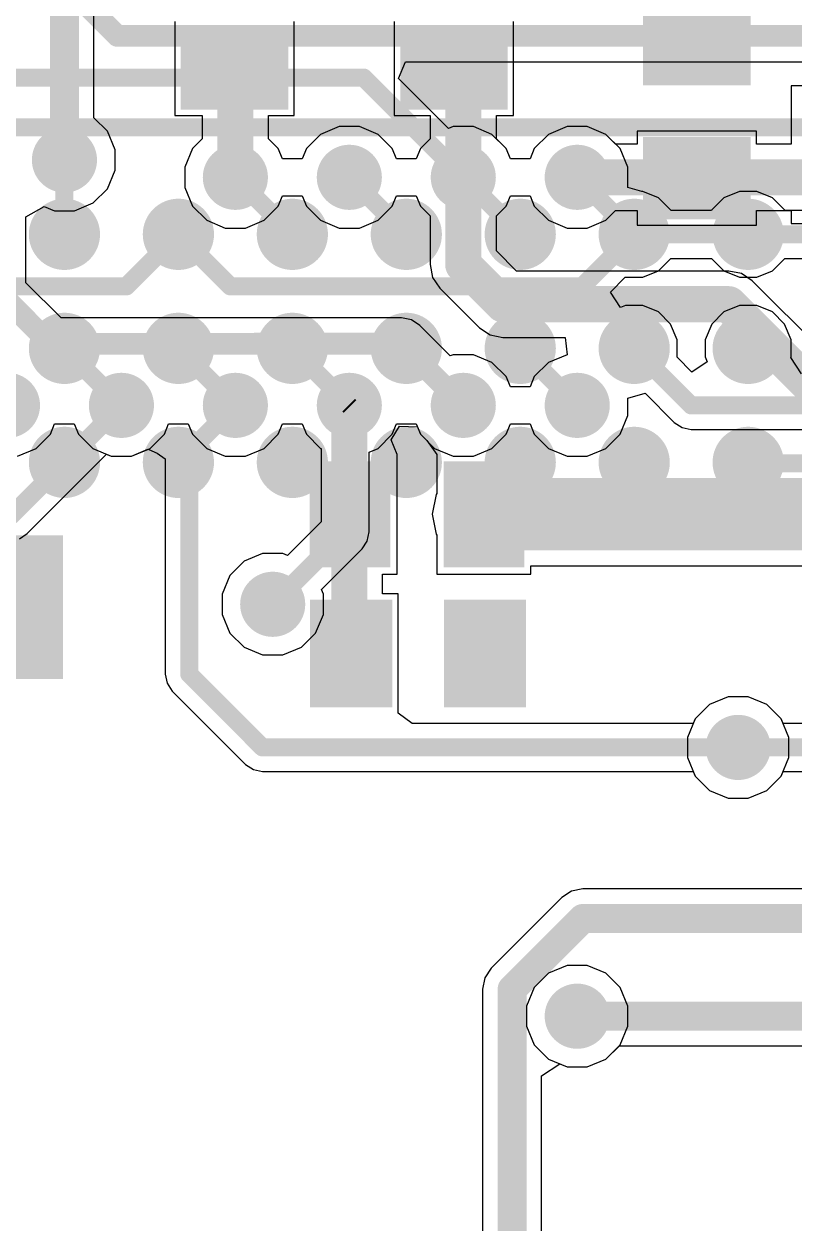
# Model space of a CAD drawing. Header units: millimetres. Extents: x -12 to 5428, y 0 to 5422.
# Drawn here: x 23.62 to 29.03, y 11.38 to 19.79 of the extents above; entities that cross this region are included whole.
import ezdxf

# ---------------------------------------------------------------- set-up
doc = ezdxf.new("R2010")
doc.units = ezdxf.units.MM
for name, color, linetype in [('BottomLayer', 5, 'Continuous'), ('BottomPaste', 16, 'Continuous'), ('BottomSolder', 6, 'Continuous'), ('TopLayer', 1, 'Continuous'), ('TopOverlay', 2, 'Continuous'), ('TopPaste', 8, 'Continuous'), ('TopSolder', 216, 'Continuous'), ('ViaHoleLayer', 16, 'Continuous')]:
    doc.layers.add(name, color=color, linetype=linetype)

# ---------------------------------------------------------------- blocks, each defined once
blk = doc.blocks.new('180_FCBGA__15X15__2')
at = {"layer": 'TopLayer'}
h = blk.add_hatch(color=1, dxfattribs=at)
edge = h.paths.add_edge_path()
edge.add_arc((-2, -5.2), 0.2, 0, 360)
h = blk.add_hatch(color=1, dxfattribs=at)
edge = h.paths.add_edge_path()
edge.add_arc((-1.2, -5.2), 0.2, 0, 360)
h = blk.add_hatch(color=1, dxfattribs=at)
edge = h.paths.add_edge_path()
edge.add_arc((-0.4, -5.2), 0.2, 0, 360)
h = blk.add_hatch(color=1, dxfattribs=at)
edge = h.paths.add_edge_path()
edge.add_arc((0.4, -5.2), 0.2, 0, 360)
h = blk.add_hatch(color=1, dxfattribs=at)
edge = h.paths.add_edge_path()
edge.add_arc((1.2, -5.2), 0.2, 0, 360)
h = blk.add_hatch(color=1, dxfattribs=at)
edge = h.paths.add_edge_path()
edge.add_arc((2, -5.2), 0.2, 0, 360)
h = blk.add_hatch(color=1, dxfattribs=at)
edge = h.paths.add_edge_path()
edge.add_arc((2.8, -5.2), 0.2, 0, 360)
h = blk.add_hatch(color=1, dxfattribs=at)
edge = h.paths.add_edge_path()
edge.add_arc((-2, -6), 0.2, 0, 360)
h = blk.add_hatch(color=1, dxfattribs=at)
edge = h.paths.add_edge_path()
edge.add_arc((-1.2, -6), 0.2, 0, 360)
h = blk.add_hatch(color=1, dxfattribs=at)
edge = h.paths.add_edge_path()
edge.add_arc((-0.4, -6), 0.2, 0, 360)
h = blk.add_hatch(color=1, dxfattribs=at)
edge = h.paths.add_edge_path()
edge.add_arc((0.4, -6), 0.2, 0, 360)
h = blk.add_hatch(color=1, dxfattribs=at)
edge = h.paths.add_edge_path()
edge.add_arc((1.2, -6), 0.2, 0, 360)
h = blk.add_hatch(color=1, dxfattribs=at)
edge = h.paths.add_edge_path()
edge.add_arc((2, -6), 0.2, 0, 360)
h = blk.add_hatch(color=1, dxfattribs=at)
edge = h.paths.add_edge_path()
edge.add_arc((2.8, -6), 0.2, 0, 360)
h = blk.add_hatch(color=1, dxfattribs=at)
edge = h.paths.add_edge_path()
edge.add_arc((-2, -6.8), 0.2, 0, 360)
h = blk.add_hatch(color=1, dxfattribs=at)
edge = h.paths.add_edge_path()
edge.add_arc((-1.2, -6.8), 0.2, 0, 360)
h = blk.add_hatch(color=1, dxfattribs=at)
edge = h.paths.add_edge_path()
edge.add_arc((-0.4, -6.8), 0.2, 0, 360)
h = blk.add_hatch(color=1, dxfattribs=at)
edge = h.paths.add_edge_path()
edge.add_arc((0.4, -6.8), 0.2, 0, 360)
h = blk.add_hatch(color=1, dxfattribs=at)
edge = h.paths.add_edge_path()
edge.add_arc((1.2, -6.8), 0.2, 0, 360)
h = blk.add_hatch(color=1, dxfattribs=at)
edge = h.paths.add_edge_path()
edge.add_arc((2, -6.8), 0.2, 0, 360)
h = blk.add_hatch(color=1, dxfattribs=at)
edge = h.paths.add_edge_path()
edge.add_arc((2.8, -6.8), 0.2, 0, 360)
at = {"layer": 'TopPaste'}
h = blk.add_hatch(color=8, dxfattribs=at)
edge = h.paths.add_edge_path()
edge.add_arc((-2, -5.2), 0.2, 0, 360)
h = blk.add_hatch(color=8, dxfattribs=at)
edge = h.paths.add_edge_path()
edge.add_arc((-1.2, -5.2), 0.2, 0, 360)
h = blk.add_hatch(color=8, dxfattribs=at)
edge = h.paths.add_edge_path()
edge.add_arc((-0.4, -5.2), 0.2, 0, 360)
h = blk.add_hatch(color=8, dxfattribs=at)
edge = h.paths.add_edge_path()
edge.add_arc((0.4, -5.2), 0.2, 0, 360)
h = blk.add_hatch(color=8, dxfattribs=at)
edge = h.paths.add_edge_path()
edge.add_arc((1.2, -5.2), 0.2, 0, 360)
h = blk.add_hatch(color=8, dxfattribs=at)
edge = h.paths.add_edge_path()
edge.add_arc((2, -5.2), 0.2, 0, 360)
h = blk.add_hatch(color=8, dxfattribs=at)
edge = h.paths.add_edge_path()
edge.add_arc((2.8, -5.2), 0.2, 0, 360)
h = blk.add_hatch(color=8, dxfattribs=at)
edge = h.paths.add_edge_path()
edge.add_arc((-2, -6), 0.2, 0, 360)
h = blk.add_hatch(color=8, dxfattribs=at)
edge = h.paths.add_edge_path()
edge.add_arc((-1.2, -6), 0.2, 0, 360)
h = blk.add_hatch(color=8, dxfattribs=at)
edge = h.paths.add_edge_path()
edge.add_arc((-0.4, -6), 0.2, 0, 360)
h = blk.add_hatch(color=8, dxfattribs=at)
edge = h.paths.add_edge_path()
edge.add_arc((0.4, -6), 0.2, 0, 360)
h = blk.add_hatch(color=8, dxfattribs=at)
edge = h.paths.add_edge_path()
edge.add_arc((1.2, -6), 0.2, 0, 360)
h = blk.add_hatch(color=8, dxfattribs=at)
edge = h.paths.add_edge_path()
edge.add_arc((2, -6), 0.2, 0, 360)
h = blk.add_hatch(color=8, dxfattribs=at)
edge = h.paths.add_edge_path()
edge.add_arc((2.8, -6), 0.2, 0, 360)
h = blk.add_hatch(color=8, dxfattribs=at)
edge = h.paths.add_edge_path()
edge.add_arc((-2, -6.8), 0.2, 0, 360)
h = blk.add_hatch(color=8, dxfattribs=at)
edge = h.paths.add_edge_path()
edge.add_arc((-1.2, -6.8), 0.2, 0, 360)
h = blk.add_hatch(color=8, dxfattribs=at)
edge = h.paths.add_edge_path()
edge.add_arc((-0.4, -6.8), 0.2, 0, 360)
h = blk.add_hatch(color=8, dxfattribs=at)
edge = h.paths.add_edge_path()
edge.add_arc((0.4, -6.8), 0.2, 0, 360)
h = blk.add_hatch(color=8, dxfattribs=at)
edge = h.paths.add_edge_path()
edge.add_arc((1.2, -6.8), 0.2, 0, 360)
h = blk.add_hatch(color=8, dxfattribs=at)
edge = h.paths.add_edge_path()
edge.add_arc((2, -6.8), 0.2, 0, 360)
h = blk.add_hatch(color=8, dxfattribs=at)
edge = h.paths.add_edge_path()
edge.add_arc((2.8, -6.8), 0.2, 0, 360)
at = {"layer": 'TopOverlay', "const_width": 0.127}
blk.add_lwpolyline([(7.55, -7.55), (-7.55, -7.55)], dxfattribs=at)
at = {"layer": 'TopSolder'}
for points, const_width in [([(-1.875, -5.2, 1), (-2.125, -5.2, 1)], 0.25), ([(-1.075, -5.2, 1), (-1.325, -5.2, 1)], 0.25), ([(-0.275, -5.2, 1), (-0.525, -5.2, 1)], 0.25), ([(0.525, -5.2, 1), (0.275, -5.2, 1)], 0.25), ([(1.325, -5.2, 1), (1.075, -5.2, 1)], 0.25), ([(2.125, -5.2, 1), (1.875, -5.2, 1)], 0.25), ([(2.925, -5.2, 1), (2.675, -5.2, 1)], 0.25), ([(-2.1875, -5.2, 1), (-2.0625, -5.2, 1)], 0.125), ([(-1.9375, -5.2, 1), (-1.8125, -5.2, 1)], 0.125), ([(-1.3875, -5.2, 1), (-1.2625, -5.2, 1)], 0.125), ([(-1.1375, -5.2, 1), (-1.0125, -5.2, 1)], 0.125), ([(-0.5875, -5.2, 1), (-0.4625, -5.2, 1)], 0.125), ([(-0.3375, -5.2, 1), (-0.2125, -5.2, 1)], 0.125), ([(0.2125, -5.2, 1), (0.3375, -5.2, 1)], 0.125), ([(0.4625, -5.2, 1), (0.5875, -5.2, 1)], 0.125), ([(1.0125, -5.2, 1), (1.1375, -5.2, 1)], 0.125), ([(1.2625, -5.2, 1), (1.3875, -5.2, 1)], 0.125), ([(1.8125, -5.2, 1), (1.9375, -5.2, 1)], 0.125), ([(2.0625, -5.2, 1), (2.1875, -5.2, 1)], 0.125), ([(2.6125, -5.2, 1), (2.7375, -5.2, 1)], 0.125), ([(2.8625, -5.2, 1), (2.9875, -5.2, 1)], 0.125), ([(-1.875, -6, 1), (-2.125, -6, 1)], 0.25), ([(-1.075, -6, 1), (-1.325, -6, 1)], 0.25), ([(-0.275, -6, 1), (-0.525, -6, 1)], 0.25), ([(0.525, -6, 1), (0.275, -6, 1)], 0.25), ([(1.325, -6, 1), (1.075, -6, 1)], 0.25), ([(2.125, -6, 1), (1.875, -6, 1)], 0.25), ([(2.925, -6, 1), (2.675, -6, 1)], 0.25), ([(-2.1875, -6, 1), (-2.0625, -6, 1)], 0.125), ([(-1.9375, -6, 1), (-1.8125, -6, 1)], 0.125), ([(-1.3875, -6, 1), (-1.2625, -6, 1)], 0.125), ([(-1.1375, -6, 1), (-1.0125, -6, 1)], 0.125), ([(-0.5875, -6, 1), (-0.4625, -6, 1)], 0.125), ([(-0.3375, -6, 1), (-0.2125, -6, 1)], 0.125), ([(0.2125, -6, 1), (0.3375, -6, 1)], 0.125), ([(0.4625, -6, 1), (0.5875, -6, 1)], 0.125), ([(1.0125, -6, 1), (1.1375, -6, 1)], 0.125), ([(1.2625, -6, 1), (1.3875, -6, 1)], 0.125), ([(1.8125, -6, 1), (1.9375, -6, 1)], 0.125), ([(2.0625, -6, 1), (2.1875, -6, 1)], 0.125), ([(2.6125, -6, 1), (2.7375, -6, 1)], 0.125), ([(2.8625, -6, 1), (2.9875, -6, 1)], 0.125), ([(-1.875, -6.8, 1), (-2.125, -6.8, 1)], 0.25), ([(-1.075, -6.8, 1), (-1.325, -6.8, 1)], 0.25), ([(-0.275, -6.8, 1), (-0.525, -6.8, 1)], 0.25), ([(0.525, -6.8, 1), (0.275, -6.8, 1)], 0.25), ([(1.325, -6.8, 1), (1.075, -6.8, 1)], 0.25), ([(2.125, -6.8, 1), (1.875, -6.8, 1)], 0.25), ([(2.925, -6.8, 1), (2.675, -6.8, 1)], 0.25), ([(-2.1875, -6.8, 1), (-2.0625, -6.8, 1)], 0.125), ([(-1.9375, -6.8, 1), (-1.8125, -6.8, 1)], 0.125), ([(-1.3875, -6.8, 1), (-1.2625, -6.8, 1)], 0.125), ([(-1.1375, -6.8, 1), (-1.0125, -6.8, 1)], 0.125), ([(-0.5875, -6.8, 1), (-0.4625, -6.8, 1)], 0.125), ([(-0.3375, -6.8, 1), (-0.2125, -6.8, 1)], 0.125), ([(0.2125, -6.8, 1), (0.3375, -6.8, 1)], 0.125), ([(0.4625, -6.8, 1), (0.5875, -6.8, 1)], 0.125), ([(1.0125, -6.8, 1), (1.1375, -6.8, 1)], 0.125), ([(1.2625, -6.8, 1), (1.3875, -6.8, 1)], 0.125), ([(1.8125, -6.8, 1), (1.9375, -6.8, 1)], 0.125), ([(2.0625, -6.8, 1), (2.1875, -6.8, 1)], 0.125), ([(2.6125, -6.8, 1), (2.7375, -6.8, 1)], 0.125), ([(2.8625, -6.8, 1), (2.9875, -6.8, 1)], 0.125)]:
    blk.add_lwpolyline(points, format="xyb", close=True, dxfattribs=dict(at, const_width=const_width))
blk = doc.blocks.new('R___0402_B_11')
at = {"layer": 'BottomLayer'}
for points in [[(-0.2413, 0.3175), (-0.2413, -0.3175), (-0.6985, -0.3175), (-0.6985, 0.3175)], [(0.6985, 0.3175), (0.6985, -0.3175), (0.2413, -0.3175), (0.2413, 0.3175)]]:
    blk.add_hatch(color=5, dxfattribs=at).paths.add_polyline_path(points)
at = {"layer": 'BottomPaste'}
for points in [[(-0.2413, 0.3175), (-0.2413, -0.3175), (-0.6985, -0.3175), (-0.6985, 0.3175)], [(0.6985, 0.3175), (0.6985, -0.3175), (0.2413, -0.3175), (0.2413, 0.3175)]]:
    blk.add_hatch(color=16, dxfattribs=at).paths.add_polyline_path(points)
at = {"layer": 'BottomSolder'}
for points in [[(-0.1863, 0.3725), (-0.1863, -0.3725), (-0.7535, -0.3725), (-0.7535, 0.3725)], [(0.7535, 0.3725), (0.7535, -0.3725), (0.1863, -0.3725), (0.1863, 0.3725)]]:
    blk.add_hatch(color=6, dxfattribs=at).paths.add_polyline_path(points)
blk = doc.blocks.new('C___0402_B_139')
at = {"layer": 'BottomLayer'}
for points in [[(-0.2413, 0.3175), (-0.2413, -0.3175), (-0.6985, -0.3175), (-0.6985, 0.3175)], [(0.6985, 0.3175), (0.6985, -0.3175), (0.2413, -0.3175), (0.2413, 0.3175)]]:
    blk.add_hatch(color=5, dxfattribs=at).paths.add_polyline_path(points)
at = {"layer": 'BottomPaste'}
for points in [[(-0.2413, 0.3175), (-0.2413, -0.3175), (-0.6985, -0.3175), (-0.6985, 0.3175)], [(0.6985, 0.3175), (0.6985, -0.3175), (0.2413, -0.3175), (0.2413, 0.3175)]]:
    blk.add_hatch(color=16, dxfattribs=at).paths.add_polyline_path(points)
at = {"layer": 'BottomSolder'}
for points in [[(-0.1813, 0.3775), (-0.1813, -0.3775), (-0.7585, -0.3775), (-0.7585, 0.3775)], [(0.7585, 0.3775), (0.7585, -0.3775), (0.1813, -0.3775), (0.1813, 0.3775)]]:
    blk.add_hatch(color=6, dxfattribs=at).paths.add_polyline_path(points)
blk = doc.blocks.new('C___0402_B_141')
at = {"layer": 'BottomLayer'}
for points in [[(-0.2413, 0.3175), (-0.2413, -0.3175), (-0.6985, -0.3175), (-0.6985, 0.3175)], [(0.6985, 0.3175), (0.6985, -0.3175), (0.2413, -0.3175), (0.2413, 0.3175)]]:
    blk.add_hatch(color=5, dxfattribs=at).paths.add_polyline_path(points)
at = {"layer": 'BottomPaste'}
for points in [[(-0.2413, 0.3175), (-0.2413, -0.3175), (-0.6985, -0.3175), (-0.6985, 0.3175)], [(0.6985, 0.3175), (0.6985, -0.3175), (0.2413, -0.3175), (0.2413, 0.3175)]]:
    blk.add_hatch(color=16, dxfattribs=at).paths.add_polyline_path(points)
at = {"layer": 'BottomSolder'}
for points in [[(-0.1813, 0.3775), (-0.1813, -0.3775), (-0.7585, -0.3775), (-0.7585, 0.3775)], [(0.7585, 0.3775), (0.7585, -0.3775), (0.1813, -0.3775), (0.1813, 0.3775)]]:
    blk.add_hatch(color=6, dxfattribs=at).paths.add_polyline_path(points)
blk = doc.blocks.new('C___0402_B_148')
at = {"layer": 'BottomLayer'}
for points in [[(-0.2413, 0.3175), (-0.2413, -0.3175), (-0.6985, -0.3175), (-0.6985, 0.3175)], [(0.6985, 0.3175), (0.6985, -0.3175), (0.2413, -0.3175), (0.2413, 0.3175)]]:
    blk.add_hatch(color=5, dxfattribs=at).paths.add_polyline_path(points)
at = {"layer": 'BottomPaste'}
for points in [[(-0.2413, 0.3175), (-0.2413, -0.3175), (-0.6985, -0.3175), (-0.6985, 0.3175)], [(0.6985, 0.3175), (0.6985, -0.3175), (0.2413, -0.3175), (0.2413, 0.3175)]]:
    blk.add_hatch(color=16, dxfattribs=at).paths.add_polyline_path(points)
at = {"layer": 'BottomSolder'}
for points in [[(-0.1813, 0.3775), (-0.1813, -0.3775), (-0.7585, -0.3775), (-0.7585, 0.3775)], [(0.7585, 0.3775), (0.7585, -0.3775), (0.1813, -0.3775), (0.1813, 0.3775)]]:
    blk.add_hatch(color=6, dxfattribs=at).paths.add_polyline_path(points)
blk = doc.blocks.new('C___0603_B_161')
at = {"layer": 'BottomLayer'}
for points in [[(-1.143, -0.4445), (-1.143, 0.4445), (-0.381, 0.4445), (-0.381, -0.4445)], [(0.381, -0.4445), (0.381, 0.4445), (1.143, 0.4445), (1.143, -0.4445)]]:
    blk.add_hatch(color=5, dxfattribs=at).paths.add_polyline_path(points)
at = {"layer": 'BottomPaste'}
for points in [[(-1.143, -0.4445), (-1.143, 0.4445), (-0.381, 0.4445), (-0.381, -0.4445)], [(0.381, -0.4445), (0.381, 0.4445), (1.143, 0.4445), (1.143, -0.4445)]]:
    blk.add_hatch(color=16, dxfattribs=at).paths.add_polyline_path(points)
at = {"layer": 'BottomSolder'}
for points in [[(-1.203, -0.5045), (-1.203, 0.5045), (-0.321, 0.5045), (-0.321, -0.5045)], [(0.321, -0.5045), (0.321, 0.5045), (1.203, 0.5045), (1.203, -0.5045)]]:
    blk.add_hatch(color=6, dxfattribs=at).paths.add_polyline_path(points)
blk = doc.blocks.new('C___0402_B_181')
at = {"layer": 'BottomLayer'}
for points in [[(-0.2413, 0.3175), (-0.2413, -0.3175), (-0.6985, -0.3175), (-0.6985, 0.3175)], [(0.6985, 0.3175), (0.6985, -0.3175), (0.2413, -0.3175), (0.2413, 0.3175)]]:
    blk.add_hatch(color=5, dxfattribs=at).paths.add_polyline_path(points)
at = {"layer": 'BottomPaste'}
for points in [[(-0.2413, 0.3175), (-0.2413, -0.3175), (-0.6985, -0.3175), (-0.6985, 0.3175)], [(0.6985, 0.3175), (0.6985, -0.3175), (0.2413, -0.3175), (0.2413, 0.3175)]]:
    blk.add_hatch(color=16, dxfattribs=at).paths.add_polyline_path(points)
at = {"layer": 'BottomSolder'}
for points in [[(-0.1813, 0.3775), (-0.1813, -0.3775), (-0.7585, -0.3775), (-0.7585, 0.3775)], [(0.7585, 0.3775), (0.7585, -0.3775), (0.1813, -0.3775), (0.1813, 0.3775)]]:
    blk.add_hatch(color=6, dxfattribs=at).paths.add_polyline_path(points)

msp = doc.modelspace()

# ---------------------------------------------------------------- hatches: boundary and pattern name
at = {"layer": 'BottomLayer'}
h = msp.add_hatch(color=5, dxfattribs=at)
edge = h.paths.add_edge_path()
edge.add_arc((23.9072, 18.8342), 0.2286, 0, 360)
h = msp.add_hatch(color=5, dxfattribs=at)
edge = h.paths.add_edge_path()
edge.add_arc((25.1072, 18.7128), 0.2286, 0, 360)
h = msp.add_hatch(color=5, dxfattribs=at)
edge = h.paths.add_edge_path()
edge.add_arc((25.9072, 18.7128), 0.2286, 0, 360)
h = msp.add_hatch(color=5, dxfattribs=at)
edge = h.paths.add_edge_path()
edge.add_arc((26.7072, 18.7128), 0.2286, 0, 360)
h = msp.add_hatch(color=5, dxfattribs=at)
edge = h.paths.add_edge_path()
edge.add_arc((27.5072, 18.7128), 0.2286, 0, 360)
h = msp.add_hatch(color=5, dxfattribs=at)
edge = h.paths.add_edge_path()
edge.add_arc((23.5072, 17.1128), 0.2286, 0, 360)
h = msp.add_hatch(color=5, dxfattribs=at)
edge = h.paths.add_edge_path()
edge.add_arc((24.3072, 17.1128), 0.2286, 0, 360)
h = msp.add_hatch(color=5, dxfattribs=at)
edge = h.paths.add_edge_path()
edge.add_arc((25.1072, 17.1128), 0.2286, 0, 360)
h = msp.add_hatch(color=5, dxfattribs=at)
edge = h.paths.add_edge_path()
edge.add_arc((25.9072, 17.1128), 0.2286, 0, 360)
h = msp.add_hatch(color=5, dxfattribs=at)
edge = h.paths.add_edge_path()
edge.add_arc((26.7072, 17.1128), 0.2286, 0, 360)
h = msp.add_hatch(color=5, dxfattribs=at)
edge = h.paths.add_edge_path()
edge.add_arc((27.5072, 17.1128), 0.2286, 0, 360)
h = msp.add_hatch(color=5, dxfattribs=at)
edge = h.paths.add_edge_path()
edge.add_arc((25.3692, 15.717), 0.2286, 0, 360)
h = msp.add_hatch(color=5, dxfattribs=at)
edge = h.paths.add_edge_path()
edge.add_arc((28.6367, 14.7128), 0.2286, 0, 360)
h = msp.add_hatch(color=5, dxfattribs=at)
edge = h.paths.add_edge_path()
edge.add_arc((27.5072, 12.827), 0.2286, 0, 360)
at = {"layer": 'TopLayer'}
h = msp.add_hatch(color=1, dxfattribs=at)
edge = h.paths.add_edge_path()
edge.add_arc((23.9072, 18.8342), 0.2286, 0, 360)
h = msp.add_hatch(color=1, dxfattribs=at)
edge = h.paths.add_edge_path()
edge.add_arc((25.1072, 18.7128), 0.2286, 0, 360)
h = msp.add_hatch(color=1, dxfattribs=at)
edge = h.paths.add_edge_path()
edge.add_arc((25.9072, 18.7128), 0.2286, 0, 360)
h = msp.add_hatch(color=1, dxfattribs=at)
edge = h.paths.add_edge_path()
edge.add_arc((26.7072, 18.7128), 0.2286, 0, 360)
h = msp.add_hatch(color=1, dxfattribs=at)
edge = h.paths.add_edge_path()
edge.add_arc((27.5072, 18.7128), 0.2286, 0, 360)
h = msp.add_hatch(color=1, dxfattribs=at)
edge = h.paths.add_edge_path()
edge.add_arc((23.5072, 17.1128), 0.2286, 0, 360)
h = msp.add_hatch(color=1, dxfattribs=at)
edge = h.paths.add_edge_path()
edge.add_arc((24.3072, 17.1128), 0.2286, 0, 360)
h = msp.add_hatch(color=1, dxfattribs=at)
edge = h.paths.add_edge_path()
edge.add_arc((25.1072, 17.1128), 0.2286, 0, 360)
h = msp.add_hatch(color=1, dxfattribs=at)
edge = h.paths.add_edge_path()
edge.add_arc((25.9072, 17.1128), 0.2286, 0, 360)
h = msp.add_hatch(color=1, dxfattribs=at)
edge = h.paths.add_edge_path()
edge.add_arc((26.7072, 17.1128), 0.2286, 0, 360)
h = msp.add_hatch(color=1, dxfattribs=at)
edge = h.paths.add_edge_path()
edge.add_arc((27.5072, 17.1128), 0.2286, 0, 360)
h = msp.add_hatch(color=1, dxfattribs=at)
edge = h.paths.add_edge_path()
edge.add_arc((25.3692, 15.717), 0.2286, 0, 360)
h = msp.add_hatch(color=1, dxfattribs=at)
edge = h.paths.add_edge_path()
edge.add_arc((28.6367, 14.7128), 0.2286, 0, 360)
h = msp.add_hatch(color=1, dxfattribs=at)
edge = h.paths.add_edge_path()
edge.add_arc((27.5072, 12.827), 0.2286, 0, 360)
at = {"layer": 'ViaHoleLayer'}
h = msp.add_hatch(color=16, dxfattribs=at)
edge = h.paths.add_edge_path()
edge.add_arc((23.9072, 18.8342), 0.1016, 0, 360)
h = msp.add_hatch(color=16, dxfattribs=at)
edge = h.paths.add_edge_path()
edge.add_arc((25.1072, 18.7128), 0.1016, 0, 360)
h = msp.add_hatch(color=16, dxfattribs=at)
edge = h.paths.add_edge_path()
edge.add_arc((25.9072, 18.7128), 0.1016, 0, 360)
h = msp.add_hatch(color=16, dxfattribs=at)
edge = h.paths.add_edge_path()
edge.add_arc((26.7072, 18.7128), 0.1016, 0, 360)
h = msp.add_hatch(color=16, dxfattribs=at)
edge = h.paths.add_edge_path()
edge.add_arc((27.5072, 18.7128), 0.1016, 0, 360)
h = msp.add_hatch(color=16, dxfattribs=at)
edge = h.paths.add_edge_path()
edge.add_arc((24.3072, 17.1128), 0.1016, 0, 360)
h = msp.add_hatch(color=16, dxfattribs=at)
edge = h.paths.add_edge_path()
edge.add_arc((25.1072, 17.1128), 0.1016, 0, 360)
h = msp.add_hatch(color=16, dxfattribs=at)
edge = h.paths.add_edge_path()
edge.add_arc((25.9072, 17.1128), 0.1016, 0, 360)
h = msp.add_hatch(color=16, dxfattribs=at)
edge = h.paths.add_edge_path()
edge.add_arc((26.7072, 17.1128), 0.1016, 0, 360)
h = msp.add_hatch(color=16, dxfattribs=at)
edge = h.paths.add_edge_path()
edge.add_arc((27.5072, 17.1128), 0.1016, 0, 360)
h = msp.add_hatch(color=16, dxfattribs=at)
edge = h.paths.add_edge_path()
edge.add_arc((25.3692, 15.717), 0.1016, 0, 360)
h = msp.add_hatch(color=16, dxfattribs=at)
edge = h.paths.add_edge_path()
edge.add_arc((28.6367, 14.7128), 0.1016, 0, 360)
h = msp.add_hatch(color=16, dxfattribs=at)
edge = h.paths.add_edge_path()
edge.add_arc((27.5072, 12.827), 0.1016, 0, 360)

# ---------------------------------------------------------------- linework, layer by layer
at = {"layer": 'BottomLayer'}
for p, q in [((24.1144, 19.1299), (24.1144, 21.9653)), ((24.6817, 19.8064), (24.6817, 19.146)), ((25.5199, 19.146), (25.5199, 19.8064)), ((26.2227, 19.8064), (26.2227, 19.146)), ((27.0609, 19.146), (27.0609, 19.8064)), ((30.1002, 19.3549), (29.008, 19.3549)), ((29.008, 19.3549), (29.008, 18.9459)), ((24.2086, 19.0356), (24.1144, 19.1299)), ((24.6817, 19.146), (24.8741, 19.146)), ((24.8741, 19.146), (24.8741, 18.9826)), ((25.3403, 18.9826), (25.3403, 19.146)), ((25.3403, 19.146), (25.5199, 19.146)), ((26.2227, 19.146), (26.4741, 19.146)), ((26.4741, 19.146), (26.4741, 18.9826)), ((26.9403, 18.9826), (26.9403, 19.146)), ((26.9403, 19.146), (27.0609, 19.146)), ((24.2628, 18.9049), (24.2086, 19.0356)), ((25.7058, 19.0142), (25.6058, 18.9142)), ((25.8365, 19.0684), (25.7058, 19.0142)), ((25.978, 19.0684), (25.8365, 19.0684)), ((26.1087, 19.0142), (25.978, 19.0684)), ((26.2087, 18.9142), (26.1087, 19.0142)), ((27.3058, 19.0142), (27.2058, 18.9142)), ((27.4365, 19.0684), (27.3058, 19.0142)), ((27.578, 19.0684), (27.4365, 19.0684)), ((27.7087, 19.0142), (27.578, 19.0684)), ((27.777, 18.9459), (27.7087, 19.0142)), ((28.7655, 19.0374), (27.9273, 19.0374)), ((27.9273, 19.0374), (27.9273, 18.9459)), ((28.7655, 18.9459), (28.7655, 19.0374)), ((24.8741, 18.9826), (24.8058, 18.9142)), ((25.4087, 18.9142), (25.3403, 18.9826)), ((26.4741, 18.9826), (26.4058, 18.9142)), ((27.0087, 18.9142), (26.9403, 18.9826)), ((27.9273, 18.9459), (27.777, 18.9459)), ((29.008, 18.9459), (28.7655, 18.9459)), ((24.2628, 18.7635), (24.2628, 18.9049)), ((24.8058, 18.9142), (24.7516, 18.7835)), ((25.4385, 18.8423), (25.4087, 18.9142)), ((25.6058, 18.9142), (25.576, 18.8423)), ((26.2385, 18.8423), (26.2087, 18.9142)), ((26.4058, 18.9142), (26.376, 18.8423)), ((27.0385, 18.8423), (27.0087, 18.9142)), ((27.2058, 18.9142), (27.176, 18.8423)), ((24.2086, 18.6328), (24.2628, 18.7635)), ((24.7516, 18.7835), (24.7516, 18.642)), ((25.576, 18.8423), (25.4385, 18.8423)), ((26.376, 18.8423), (26.2385, 18.8423)), ((27.176, 18.8423), (27.0385, 18.8423)), ((24.1086, 18.5327), (24.2086, 18.6328)), ((24.7516, 18.642), (24.8058, 18.5113)), ((23.6373, 18.4352), (23.7643, 18.5085)), ((23.7643, 18.5085), (23.8364, 18.4786)), ((23.9779, 18.4786), (24.1086, 18.5327)), ((24.8058, 18.5113), (24.9058, 18.4113)), ((25.3087, 18.4113), (25.4087, 18.5113)), ((25.4087, 18.5113), (25.4385, 18.5833)), ((25.4385, 18.5833), (25.576, 18.5833)), ((25.576, 18.5833), (25.6058, 18.5113)), ((25.6058, 18.5113), (25.7058, 18.4113)), ((26.1087, 18.4113), (26.2087, 18.5113)), ((26.2087, 18.5113), (26.2385, 18.5833)), ((26.2385, 18.5833), (26.376, 18.5833)), ((26.376, 18.5833), (26.4058, 18.5113)), ((26.4058, 18.5113), (26.4741, 18.443)), ((26.9403, 18.443), (27.0087, 18.5113)), ((27.0087, 18.5113), (27.0385, 18.5833)), ((27.0385, 18.5833), (27.176, 18.5833)), ((27.176, 18.5833), (27.2058, 18.5113)), ((27.2058, 18.5113), (27.3058, 18.4113)), ((23.6373, 17.9727), (23.6373, 18.4352)), ((23.8364, 18.4786), (23.9779, 18.4786)), ((26.4741, 18.443), (26.4741, 18.1)), ((26.9403, 18.1966), (26.9403, 18.443)), ((27.7087, 18.4113), (27.777, 18.4797)), ((27.777, 18.4797), (27.9273, 18.4797)), ((27.9273, 18.4797), (27.9273, 18.377)), ((28.7655, 18.377), (28.7655, 18.4797)), ((28.7655, 18.4797), (29.008, 18.4797)), ((29.008, 18.4797), (29.008, 18.3897)), ((24.9058, 18.4113), (25.0365, 18.3572)), ((25.0365, 18.3572), (25.178, 18.3572)), ((25.178, 18.3572), (25.3087, 18.4113)), ((25.7058, 18.4113), (25.8365, 18.3572)), ((25.8365, 18.3572), (25.978, 18.3572)), ((25.978, 18.3572), (26.1087, 18.4113)), ((27.3058, 18.4113), (27.4365, 18.3572)), ((27.4365, 18.3572), (27.578, 18.3572)), ((27.578, 18.3572), (27.7087, 18.4113)), ((27.9273, 18.377), (28.7655, 18.377)), ((29.008, 18.3897), (30.1002, 18.3897)), ((27.0815, 18.0554), (26.9403, 18.1966)), ((26.4741, 18.1), (26.4919, 18.0108)), ((26.4919, 18.0108), (26.5424, 17.9352)), ((28.5712, 18.0554), (27.0815, 18.0554)), ((28.6604, 18.0376), (28.5712, 18.0554)), ((28.736, 17.9871), (28.6604, 18.0376)), ((23.8841, 17.7259), (23.6373, 17.9727)), ((26.5424, 17.9352), (26.8201, 17.6575)), ((30.0121, 16.7111), (28.736, 17.9871)), ((25.239, 17.7259), (23.8841, 17.7259)), ((25.2451, 17.7271), (25.239, 17.7259)), ((26.2742, 17.7271), (25.2451, 17.7271)), ((26.3436, 17.7133), (26.2742, 17.7271)), ((26.4024, 17.674), (26.3436, 17.7133)), ((26.6163, 17.46), (26.4024, 17.674)), ((26.8201, 17.6575), (26.8958, 17.607)), ((26.8958, 17.607), (26.9849, 17.5892)), ((26.9849, 17.5892), (27.4216, 17.5892)), ((27.4216, 17.5892), (27.4365, 17.4684)), ((26.6365, 17.4684), (26.6163, 17.46)), ((26.778, 17.4684), (26.6365, 17.4684)), ((26.9087, 17.4142), (26.778, 17.4684)), ((27.4365, 17.4684), (27.3058, 17.4142)), ((27.0087, 17.3142), (26.9087, 17.4142)), ((27.3058, 17.4142), (27.2058, 17.3142)), ((27.0385, 17.2423), (27.0087, 17.3142)), ((27.2058, 17.3142), (27.176, 17.2423)), ((27.176, 17.2423), (27.0385, 17.2423)), ((26.2011, 16.8718), (26.2586, 16.9657)), ((26.2586, 16.9657), (26.3848, 16.9619)), ((26.3848, 16.9619), (26.4058, 16.9113)), ((26.4058, 16.9113), (26.4516, 16.8655)), ((26.2425, 16.7676), (26.2011, 16.8718)), ((26.4516, 16.8655), (26.5219, 16.7676)), ((23.6452, 16.2127), (24.2033, 16.7709)), ((24.2033, 16.7709), (24.2364, 16.7572)), ((24.2364, 16.7572), (24.3779, 16.7572)), ((24.3779, 16.7572), (24.4923, 16.8045)), ((24.4923, 16.8045), (24.4994, 16.8036)), ((24.4994, 16.8036), (24.5579, 16.7774)), ((24.5579, 16.7774), (24.615, 16.7381)), ((26.2425, 15.9294), (26.2425, 16.7676)), ((26.2425, 16.7676), (26.2425, 16.7676)), ((26.5219, 16.7676), (26.5219, 16.4944)), ((24.615, 16.7381), (24.615, 15.2274)), ((26.5219, 16.4944), (26.5171, 16.4873)), ((26.5171, 16.4873), (26.4895, 16.3485)), ((26.4895, 16.3485), (26.5171, 16.2098)), ((23.5906, 16.1763), (23.6452, 16.2127)), ((26.5171, 16.2098), (26.5219, 16.2027)), ((26.5219, 16.2027), (26.5219, 15.9294)), ((27.1823, 15.9294), (27.1823, 15.986)), ((27.1823, 15.986), (29.8948, 15.986)), ((26.1403, 15.7911), (26.1403, 15.9294)), ((26.1403, 15.9294), (26.2425, 15.9294)), ((26.5219, 15.9294), (27.1823, 15.9294)), ((26.25, 15.7911), (26.1403, 15.7911)), ((26.25, 14.9529), (26.25, 15.7911)), ((24.615, 15.2274), (24.6278, 15.163)), ((24.6278, 15.163), (24.6643, 15.1084)), ((24.6643, 15.1084), (25.1789, 14.5938)), ((28.5659, 15.0684), (28.4352, 15.0142)), ((28.7074, 15.0684), (28.5659, 15.0684)), ((28.8381, 15.0142), (28.7074, 15.0684)), ((28.4352, 15.0142), (28.3352, 14.9142)), ((28.9381, 14.9142), (28.8381, 15.0142)), ((26.3472, 14.8811), (26.25, 14.9529)), ((28.3352, 14.9142), (28.3215, 14.8811)), ((28.9923, 14.7835), (28.9381, 14.9142)), ((28.3215, 14.8811), (26.3472, 14.8811)), ((28.9923, 14.642), (28.9923, 14.7835)), ((28.9381, 14.5114), (28.9923, 14.642)), ((25.1789, 14.5938), (25.2336, 14.5573)), ((25.2336, 14.5573), (25.298, 14.5444)), ((25.298, 14.5444), (28.3215, 14.5444)), ((28.3215, 14.5444), (28.3352, 14.5114)), ((28.3352, 14.5114), (28.4352, 14.4113)), ((28.8381, 14.4113), (28.9381, 14.5114)), ((28.4352, 14.4113), (28.5659, 14.3572)), ((28.7074, 14.3572), (28.8381, 14.4113)), ((28.5659, 14.3572), (28.7074, 14.3572)), ((27.5464, 13.72), (27.4672, 13.7042)), ((27.5465, 13.72), (27.5464, 13.72)), ((30.9529, 13.72), (27.5465, 13.72)), ((27.3999, 13.6593), (26.9035, 13.1629)), ((27.4672, 13.7042), (27.3999, 13.6593)), ((27.3999, 13.6593), (27.3999, 13.6593)), ((26.9035, 13.1629), (26.8586, 13.0956)), ((26.8586, 13.0956), (26.8428, 13.0164)), ((26.8428, 13.0164), (26.8428, 13.0163)), ((26.8428, 13.0163), (26.8428, 8.8099)), ((27.7087, 12.5255), (27.8029, 12.6198)), ((27.8029, 12.6198), (30.6669, 12.6198)), ((27.2572, 12.4082), (27.3842, 12.493)), ((27.3842, 12.493), (27.4365, 12.4714)), ((27.4365, 12.4714), (27.578, 12.4714)), ((27.578, 12.4714), (27.7087, 12.5255)), ((27.2572, 8.8957), (27.2572, 12.4082))]:
    msp.add_line(p, q, dxfattribs=at)
for points, const_width in [([(23.9072, 18.8342), (23.9072, 23.3208)], 0.2032), ([(25.1008, 19.4762), (25.1072, 19.4698)], 0.254), ([(26.6418, 19.4762), (26.7072, 19.4698)], 0.254), ([(25.1072, 18.7128), (25.1072, 19.4698)], 0.254), ([(26.7072, 18.7128), (26.7072, 19.4698)], 0.254), ([(26.7072, 18.1), (26.7072, 18.7128)], 0.254), ([(27.5072, 18.7128), (30.6792, 18.7128)], 0.254), ([(26.7072, 18.1), (26.9849, 17.8223)], 0.254), ([(23.456, 17.8976), (23.809, 17.5446)], 0.1524), ([(26.9849, 17.8223), (28.5712, 17.8223)], 0.254), ([(28.5712, 17.8223), (30.045, 16.3485)], 0.254), ([(23.809, 17.5446), (25.2439, 17.5446)], 0.1524), ([(25.2439, 17.5446), (25.2451, 17.5458)], 0.1524), ([(25.2451, 17.5458), (26.2742, 17.5458)], 0.1524), ([(26.2742, 17.5458), (26.7072, 17.1128)], 0.1524), ([(23.5262, 16.3318), (24.3072, 17.1128)], 0.127), ([(24.7833, 16.7889), (25.1072, 17.1128)], 0.127), ([(25.9072, 17.1094), (25.9072, 17.1128)], 0.254), ([(25.9072, 15.3846), (25.9072, 17.1094)], 0.254), ([(25.9026, 17.114), (25.9072, 17.1094)], 0.127), ([(25.9072, 17.1094), (25.9123, 17.1043)], 0.127), ([(25.9123, 16.3485), (25.9123, 17.1043)], 0.127), ([(24.7833, 15.2274), (24.7833, 16.7889)], 0.127), ([(26.8521, 16.3485), (30.045, 16.3485)], 0.508), ([(25.9072, 15.3846), (25.9198, 15.372)], 0.254), ([(24.7833, 15.2274), (25.298, 14.7128)], 0.127), ([(25.298, 14.7128), (28.6367, 14.7128)], 0.127), ([(27.05, 13.0164), (27.5464, 13.5128)], 0.2032), ([(27.5464, 13.5128), (31.2486, 13.5128)], 0.2032), ([(27.05, 8.8099), (27.05, 13.0164)], 0.2032), ([(27.5072, 12.827), (30.9626, 12.827)], 0.2032)]:
    msp.add_lwpolyline(points, dxfattribs=dict(at, const_width=const_width))
for points, const_width in [([(25.0373, 19.4762, 1), (25.1643, 19.4762, 1)], 0.127), ([(26.5783, 19.4762, 1), (26.7053, 19.4762, 1)], 0.127), ([(25.0437, 19.4698, 1), (25.1707, 19.4698, 1)], 0.127), ([(25.0437, 19.4698, 1), (25.1707, 19.4698, 1)], 0.127), ([(26.6437, 19.4698, 1), (26.7707, 19.4698, 1)], 0.127), ([(26.6437, 19.4698, 1), (26.7707, 19.4698, 1)], 0.127), ([(23.8564, 18.8342, 1), (23.958, 18.8342, 1)], 0.1016), ([(25.0437, 18.7128, 1), (25.1707, 18.7128, 1)], 0.127), ([(26.6437, 18.7128, 1), (26.7707, 18.7128, 1)], 0.127), ([(26.6437, 18.7128, 1), (26.7707, 18.7128, 1)], 0.127), ([(27.4437, 18.7128, 1), (27.5707, 18.7128, 1)], 0.127), ([(26.6437, 18.1, 1), (26.7707, 18.1, 1)], 0.127), ([(26.6437, 18.1, 1), (26.7707, 18.1, 1)], 0.127), ([(26.9214, 17.8223, 1), (27.0484, 17.8223, 1)], 0.127), ([(26.9214, 17.8223, 1), (27.0484, 17.8223, 1)], 0.127), ([(28.5077, 17.8223, 1), (28.6347, 17.8223, 1)], 0.127), ([(28.5077, 17.8223, 1), (28.6347, 17.8223, 1)], 0.127), ([(23.7709, 17.5446, 1), (23.8471, 17.5446, 1)], 0.0762), ([(23.7709, 17.5446, 1), (23.8471, 17.5446, 1)], 0.0762), ([(25.2058, 17.5446, 1), (25.282, 17.5446, 1)], 0.0762), ([(25.2058, 17.5446, 1), (25.282, 17.5446, 1)], 0.0762), ([(25.207, 17.5458, 1), (25.2832, 17.5458, 1)], 0.0762), ([(25.207, 17.5458, 1), (25.2832, 17.5458, 1)], 0.0762), ([(26.2361, 17.5458, 1), (26.3123, 17.5458, 1)], 0.0762), ([(26.2361, 17.5458, 1), (26.3123, 17.5458, 1)], 0.0762), ([(24.2754, 17.1128, 1), (24.3389, 17.1128, 1)], 0.0635), ([(25.0754, 17.1128, 1), (25.1389, 17.1128, 1)], 0.0635), ([(25.8437, 17.1128, 1), (25.9707, 17.1128, 1)], 0.127), ([(25.8437, 17.1094, 1), (25.9707, 17.1094, 1)], 0.127), ([(25.8437, 17.1094, 1), (25.9707, 17.1094, 1)], 0.127), ([(25.8708, 17.114, 1), (25.9343, 17.114, 1)], 0.0635), ([(25.8755, 17.1094, 1), (25.939, 17.1094, 1)], 0.0635), ([(25.8755, 17.1094, 1), (25.939, 17.1094, 1)], 0.0635), ([(25.8806, 17.1043, 1), (25.9441, 17.1043, 1)], 0.0635), ([(25.8806, 17.1043, 1), (25.9441, 17.1043, 1)], 0.0635), ([(26.6691, 17.1128, 1), (26.7453, 17.1128, 1)], 0.0762), ([(24.7516, 16.7889, 1), (24.8151, 16.7889, 1)], 0.0635), ([(24.7516, 16.7889, 1), (24.8151, 16.7889, 1)], 0.0635), ([(26.7251, 16.3485, 1), (26.9791, 16.3485, 1)], 0.254), ([(25.8806, 16.3485, 1), (25.9441, 16.3485, 1)], 0.0635), ([(25.8437, 15.3846, 1), (25.9707, 15.3846, 1)], 0.127), ([(25.8437, 15.3846, 1), (25.9707, 15.3846, 1)], 0.127), ([(25.8563, 15.372, 1), (25.9833, 15.372, 1)], 0.127), ([(24.7516, 15.2274, 1), (24.8151, 15.2274, 1)], 0.0635), ([(24.7516, 15.2274, 1), (24.8151, 15.2274, 1)], 0.0635), ([(25.2662, 14.7128, 1), (25.3297, 14.7128, 1)], 0.0635), ([(25.2662, 14.7128, 1), (25.3297, 14.7128, 1)], 0.0635), ([(28.6049, 14.7128, 1), (28.6684, 14.7128, 1)], 0.0635), ([(27.4956, 13.5128, 1), (27.5972, 13.5128, 1)], 0.1016), ([(27.4956, 13.5128, 1), (27.5972, 13.5128, 1)], 0.1016), ([(26.9992, 13.0164, 1), (27.1008, 13.0164, 1)], 0.1016), ([(26.9992, 13.0164, 1), (27.1008, 13.0164, 1)], 0.1016), ([(27.4564, 12.827, 1), (27.558, 12.827, 1)], 0.1016)]:
    msp.add_lwpolyline(points, format="xyb", close=True, dxfattribs=dict(at, const_width=const_width))
at = {"layer": 'TopLayer'}
for p, q in [((26.2519, 19.4062), (26.3005, 19.5235)), ((26.3005, 19.5235), (30.42, 19.5235)), ((26.6034, 19.0547), (26.2519, 19.4062)), ((26.6365, 19.0684), (26.6034, 19.0547)), ((26.778, 19.0684), (26.6365, 19.0684)), ((26.9087, 19.0142), (26.778, 19.0684)), ((27.0087, 18.9142), (26.9087, 19.0142)), ((27.3058, 19.0142), (27.2058, 18.9142)), ((27.4365, 19.0684), (27.3058, 19.0142)), ((27.578, 19.0684), (27.4365, 19.0684)), ((27.7087, 19.0142), (27.578, 19.0684)), ((27.8087, 18.9142), (27.7087, 19.0142)), ((27.0385, 18.8423), (27.0087, 18.9142)), ((27.2058, 18.9142), (27.176, 18.8423)), ((27.8628, 18.7835), (27.8087, 18.9142)), ((27.176, 18.8423), (27.0385, 18.8423)), ((27.8628, 18.642), (27.8628, 18.7835)), ((27.9611, 18.6144), (27.8628, 18.642)), ((27.9672, 18.6144), (27.9611, 18.6144)), ((28.078, 18.5685), (27.9672, 18.6144)), ((28.6472, 18.6144), (28.5364, 18.5685)), ((28.7672, 18.6144), (28.6472, 18.6144)), ((28.878, 18.5685), (28.7672, 18.6144)), ((28.1629, 18.4836), (28.078, 18.5685)), ((28.5364, 18.5685), (28.4515, 18.4836)), ((28.9629, 18.4836), (28.878, 18.5685)), ((28.1639, 18.4811), (28.1629, 18.4836)), ((28.4505, 18.4811), (28.1639, 18.4811)), ((28.4515, 18.4836), (28.4505, 18.4811)), ((28.9639, 18.4811), (28.9629, 18.4836)), ((29.2505, 18.4811), (28.9639, 18.4811)), ((28.078, 18.0571), (28.1629, 18.1419)), ((28.1629, 18.1419), (28.1639, 18.1444)), ((28.1639, 18.1444), (28.4505, 18.1444)), ((28.4505, 18.1444), (28.4515, 18.1419)), ((28.4515, 18.1419), (28.5364, 18.0571)), ((28.878, 18.0571), (28.9629, 18.1419)), ((28.9629, 18.1419), (28.9639, 18.1444)), ((28.9639, 18.1444), (29.2505, 18.1444)), ((27.7399, 17.9074), (27.8447, 18.0122)), ((27.8447, 18.0122), (27.8472, 18.0112)), ((27.8472, 18.0112), (27.9672, 18.0112)), ((27.9672, 18.0112), (28.078, 18.0571)), ((28.5364, 18.0571), (28.6472, 18.0112)), ((28.6472, 18.0112), (28.7672, 18.0112)), ((28.7672, 18.0112), (28.878, 18.0571)), ((27.8118, 17.7997), (27.7399, 17.9074)), ((27.8472, 17.8144), (27.8118, 17.7997)), ((27.9672, 17.8144), (27.8472, 17.8144)), ((28.078, 17.7685), (27.9672, 17.8144)), ((28.1629, 17.6836), (28.078, 17.7685)), ((28.5364, 17.7685), (28.4515, 17.6836)), ((28.6472, 17.8144), (28.5364, 17.7685)), ((28.7672, 17.8144), (28.6472, 17.8144)), ((28.878, 17.7685), (28.7672, 17.8144)), ((28.9629, 17.6836), (28.878, 17.7685)), ((28.2088, 17.5728), (28.1629, 17.6836)), ((28.4515, 17.6836), (28.4056, 17.5728)), ((29.0088, 17.5728), (28.9629, 17.6836)), ((28.2088, 17.4528), (28.2088, 17.5728)), ((28.4056, 17.5728), (28.4056, 17.4528)), ((29.0088, 17.4528), (29.0088, 17.5728)), ((28.2078, 17.4503), (28.2088, 17.4528)), ((28.3126, 17.3455), (28.2078, 17.4503)), ((28.4203, 17.4174), (28.3126, 17.3455)), ((28.4056, 17.4528), (28.4203, 17.4174)), ((29.0071, 17.4486), (29.0088, 17.4528)), ((29.0817, 17.3336), (29.0071, 17.4486)), ((27.8628, 17.1637), (27.9837, 17.1982)), ((27.8628, 17.042), (27.8628, 17.1637)), ((27.9837, 17.1982), (28.1882, 16.9937)), ((27.8087, 16.9113), (27.8628, 17.042)), ((23.7086, 16.8113), (23.8086, 16.9113)), ((23.8086, 16.9113), (23.8384, 16.9833)), ((23.8384, 16.9833), (23.9759, 16.9833)), ((23.9759, 16.9833), (24.0057, 16.9113)), ((24.0057, 16.9113), (24.1057, 16.8113)), ((24.5086, 16.8113), (24.6086, 16.9113)), ((24.6086, 16.9113), (24.6384, 16.9833)), ((24.6384, 16.9833), (24.7759, 16.9833)), ((24.7759, 16.9833), (24.8057, 16.9113)), ((24.8057, 16.9113), (24.9057, 16.8113)), ((25.3086, 16.8113), (25.4086, 16.9113)), ((25.4086, 16.9113), (25.4385, 16.9834)), ((25.4385, 16.9834), (25.5759, 16.9834)), ((25.5759, 16.9834), (25.6058, 16.9113)), ((25.6058, 16.9113), (25.7058, 16.8113)), ((26.1087, 16.8113), (26.2087, 16.9113)), ((26.2087, 16.9113), (26.2385, 16.9833)), ((26.2385, 16.9833), (26.376, 16.9833)), ((26.376, 16.9833), (26.4058, 16.9113)), ((26.4058, 16.9113), (26.5058, 16.8113)), ((26.9087, 16.8113), (27.0087, 16.9113)), ((27.0087, 16.9113), (27.0385, 16.9833)), ((27.0385, 16.9833), (27.176, 16.9833)), ((27.176, 16.9833), (27.2058, 16.9113)), ((27.2058, 16.9113), (27.3058, 16.8113)), ((27.7087, 16.8113), (27.8087, 16.9113)), ((28.1882, 16.9937), (28.2428, 16.9573)), ((28.2428, 16.9573), (28.3072, 16.9444)), ((28.3072, 16.9444), (30.4064, 16.9444)), ((23.5779, 16.7572), (23.7086, 16.8113)), ((24.1057, 16.8113), (24.2364, 16.7572)), ((24.2364, 16.7572), (24.3779, 16.7572)), ((24.3779, 16.7572), (24.5086, 16.8113)), ((24.9057, 16.8113), (25.0364, 16.7572)), ((25.0364, 16.7572), (25.1779, 16.7572)), ((25.1779, 16.7572), (25.3086, 16.8113)), ((25.7058, 16.8113), (25.7089, 16.81)), ((25.7089, 16.81), (25.7089, 16.2947)), ((26.0455, 16.7852), (26.1087, 16.8113)), ((26.0455, 16.225), (26.0455, 16.7852)), ((26.5058, 16.8113), (26.6365, 16.7572)), ((26.6365, 16.7572), (26.778, 16.7572)), ((26.778, 16.7572), (26.9087, 16.8113)), ((27.3058, 16.8113), (27.4365, 16.7572)), ((27.4365, 16.7572), (27.578, 16.7572)), ((27.578, 16.7572), (27.7087, 16.8113)), ((25.7089, 16.2947), (25.473, 16.0589)), ((25.9962, 16.106), (26.0327, 16.1606)), ((26.0327, 16.1606), (26.0455, 16.225)), ((25.2985, 16.0726), (25.1678, 16.0185)), ((25.4399, 16.0726), (25.2985, 16.0726)), ((25.473, 16.0589), (25.4399, 16.0726)), ((25.7111, 15.8208), (25.9962, 16.106)), ((25.1678, 16.0185), (25.0677, 15.9184)), ((25.0677, 15.9184), (25.0136, 15.7877)), ((25.7248, 15.7877), (25.7111, 15.8208)), ((25.0136, 15.7877), (25.0136, 15.6463)), ((25.7248, 15.6463), (25.7248, 15.7877)), ((25.0136, 15.6463), (25.0677, 15.5156)), ((25.6707, 15.5156), (25.7248, 15.6463)), ((25.0677, 15.5156), (25.1678, 15.4155)), ((25.5706, 15.4155), (25.6707, 15.5156)), ((25.1678, 15.4155), (25.2985, 15.3614)), ((25.4399, 15.3614), (25.5706, 15.4155)), ((25.2985, 15.3614), (25.4399, 15.3614)), ((28.5659, 15.0684), (28.4352, 15.0142)), ((28.7074, 15.0684), (28.5659, 15.0684)), ((28.8381, 15.0142), (28.7074, 15.0684)), ((28.4352, 15.0142), (28.3352, 14.9142)), ((28.9381, 14.9142), (28.8381, 15.0142)), ((28.3352, 14.9142), (28.2811, 14.7835)), ((28.9518, 14.8811), (28.9381, 14.9142)), ((32.3464, 14.8811), (28.9518, 14.8811)), ((28.2811, 14.7835), (28.2811, 14.642)), ((28.2811, 14.642), (28.3352, 14.5114)), ((28.3352, 14.5114), (28.4352, 14.4113)), ((28.8381, 14.4113), (28.9381, 14.5114)), ((28.9381, 14.5114), (28.9518, 14.5444)), ((28.9518, 14.5444), (32.3464, 14.5444)), ((28.4352, 14.4113), (28.5659, 14.3572)), ((28.7074, 14.3572), (28.8381, 14.4113)), ((28.5659, 14.3572), (28.7074, 14.3572)), ((27.3058, 13.1284), (27.2058, 13.0284)), ((27.4365, 13.1826), (27.3058, 13.1284)), ((27.578, 13.1826), (27.4365, 13.1826)), ((27.7087, 13.1284), (27.578, 13.1826)), ((27.8087, 13.0284), (27.7087, 13.1284)), ((27.2058, 13.0284), (27.1516, 12.8977)), ((27.8628, 12.8977), (27.8087, 13.0284)), ((27.1516, 12.8977), (27.1516, 12.7563)), ((27.8628, 12.7563), (27.8628, 12.8977)), ((27.1516, 12.7563), (27.2058, 12.6256)), ((27.8087, 12.6256), (27.8628, 12.7563)), ((27.2058, 12.6256), (27.3058, 12.5255)), ((27.7087, 12.5255), (27.8087, 12.6256)), ((27.3058, 12.5255), (27.4365, 12.4714)), ((27.4365, 12.4714), (27.578, 12.4714)), ((27.578, 12.4714), (27.7087, 12.5255))]:
    msp.add_line(p, q, dxfattribs=at)
for points, const_width in [([(23.9546, 20.0286), (24.2785, 19.7048)], 0.1524), ([(24.2785, 19.7048), (30.42, 19.7048)], 0.1524), ([(21.1301, 19.4127), (26.0073, 19.4127)], 0.127), ([(26.0073, 19.4127), (26.7072, 18.7128)], 0.127), ([(23.9072, 18.3128), (23.9072, 18.8342)], 0.127), ([(25.1072, 18.7128), (25.5072, 18.3128)], 0.127), ([(25.9072, 18.7128), (26.3072, 18.3128)], 0.127), ([(26.7072, 18.7128), (27.1072, 18.3128)], 0.127), ([(27.5072, 18.7128), (27.8762, 18.3438)], 0.127), ([(24.3421, 17.9477), (24.7072, 18.3128)], 0.127), ([(24.7072, 18.3128), (25.0723, 17.9477)], 0.127), ([(27.5421, 17.9477), (27.9072, 18.3128)], 0.127), ([(27.9072, 18.3128), (28.7072, 18.3128)], 0.127), ([(28.7072, 18.3128), (29.5072, 18.3128)], 0.127), ([(23.4664, 17.9477), (24.3421, 17.9477)], 0.127), ([(25.0723, 17.9477), (27.5421, 17.9477)], 0.127), ([(23.9072, 17.5128), (24.3072, 17.1128)], 0.127), ([(24.7072, 17.5128), (25.1072, 17.1128)], 0.127), ([(25.5072, 17.5128), (25.8772, 17.1428)], 0.127), ([(26.3072, 17.5128), (26.7072, 17.1128)], 0.127), ([(27.1072, 17.5128), (27.5072, 17.1128)], 0.127), ([(27.9072, 17.5128), (28.3072, 17.1128)], 0.127), ([(25.8772, 16.225), (25.8772, 17.1428)], 0.127), ([(25.8772, 17.1428), (25.9072, 17.1128)], 0.127), ([(28.3072, 17.1128), (30.7216, 17.1128)], 0.127), ([(28.7072, 16.7064), (28.7072, 16.7128)], 0.127), ([(28.7072, 16.7064), (29.5008, 16.7064)], 0.127), ([(25.3692, 15.717), (25.8772, 16.225)], 0.127), ([(28.5896, 14.7128), (34.2314, 14.7128)], 0.127)]:
    msp.add_lwpolyline(points, dxfattribs=dict(at, const_width=const_width))
for points, const_width in [([(24.2404, 19.7048, 1), (24.3166, 19.7048, 1)], 0.0762), ([(24.2404, 19.7048, 1), (24.3166, 19.7048, 1)], 0.0762), ([(25.9755, 19.4127, 1), (26.039, 19.4127, 1)], 0.0635), ([(25.9755, 19.4127, 1), (26.039, 19.4127, 1)], 0.0635), ([(23.8754, 18.8342, 1), (23.9389, 18.8342, 1)], 0.0635), ([(25.0755, 18.7128, 1), (25.139, 18.7128, 1)], 0.0635), ([(25.8755, 18.7128, 1), (25.939, 18.7128, 1)], 0.0635), ([(26.6755, 18.7128, 1), (26.739, 18.7128, 1)], 0.0635), ([(26.6755, 18.7128, 1), (26.739, 18.7128, 1)], 0.0635), ([(27.4755, 18.7128, 1), (27.539, 18.7128, 1)], 0.0635), ([(23.8754, 18.3128, 1), (23.9389, 18.3128, 1)], 0.0635), ([(24.6754, 18.3128, 1), (24.7389, 18.3128, 1)], 0.0635), ([(24.6754, 18.3128, 1), (24.7389, 18.3128, 1)], 0.0635), ([(25.4755, 18.3128, 1), (25.539, 18.3128, 1)], 0.0635), ([(26.2755, 18.3128, 1), (26.339, 18.3128, 1)], 0.0635), ([(27.0755, 18.3128, 1), (27.139, 18.3128, 1)], 0.0635), ([(27.8444, 18.3438, 1), (27.9079, 18.3438, 1)], 0.0635), ([(27.8755, 18.3128, 1), (27.939, 18.3128, 1)], 0.0635), ([(27.8755, 18.3128, 1), (27.939, 18.3128, 1)], 0.0635), ([(28.6755, 18.3128, 1), (28.739, 18.3128, 1)], 0.0635), ([(28.6755, 18.3128, 1), (28.739, 18.3128, 1)], 0.0635), ([(24.3103, 17.9477, 1), (24.3738, 17.9477, 1)], 0.0635), ([(24.3103, 17.9477, 1), (24.3738, 17.9477, 1)], 0.0635), ([(25.0405, 17.9477, 1), (25.104, 17.9477, 1)], 0.0635), ([(25.0405, 17.9477, 1), (25.104, 17.9477, 1)], 0.0635), ([(27.5104, 17.9477, 1), (27.5739, 17.9477, 1)], 0.0635), ([(27.5104, 17.9477, 1), (27.5739, 17.9477, 1)], 0.0635), ([(23.8754, 17.5128, 1), (23.9389, 17.5128, 1)], 0.0635), ([(24.6754, 17.5128, 1), (24.7389, 17.5128, 1)], 0.0635), ([(25.4755, 17.5128, 1), (25.539, 17.5128, 1)], 0.0635), ([(26.2755, 17.5128, 1), (26.339, 17.5128, 1)], 0.0635), ([(27.0755, 17.5128, 1), (27.139, 17.5128, 1)], 0.0635), ([(27.8755, 17.5128, 1), (27.939, 17.5128, 1)], 0.0635), ([(24.2754, 17.1128, 1), (24.3389, 17.1128, 1)], 0.0635), ([(25.0754, 17.1128, 1), (25.1389, 17.1128, 1)], 0.0635), ([(25.8454, 17.1428, 1), (25.9089, 17.1428, 1)], 0.0635), ([(25.8454, 17.1428, 1), (25.9089, 17.1428, 1)], 0.0635), ([(25.8454, 17.1428, 1), (25.9089, 17.1428, 1)], 0.0635), ([(25.8755, 17.1128, 1), (25.939, 17.1128, 1)], 0.0635), ([(26.6755, 17.1128, 1), (26.739, 17.1128, 1)], 0.0635), ([(27.4755, 17.1128, 1), (27.539, 17.1128, 1)], 0.0635), ([(28.2755, 17.1128, 1), (28.339, 17.1128, 1)], 0.0635), ([(28.2755, 17.1128, 1), (28.339, 17.1128, 1)], 0.0635), ([(28.6755, 16.7128, 1), (28.739, 16.7128, 1)], 0.0635), ([(28.6755, 16.7064, 1), (28.739, 16.7064, 1)], 0.0635), ([(28.6755, 16.7064, 1), (28.739, 16.7064, 1)], 0.0635), ([(25.8454, 16.225, 1), (25.9089, 16.225, 1)], 0.0635), ([(25.8454, 16.225, 1), (25.9089, 16.225, 1)], 0.0635), ([(25.3374, 15.717, 1), (25.4009, 15.717, 1)], 0.0635), ([(28.5579, 14.7128, 1), (28.6214, 14.7128, 1)], 0.0635)]:
    msp.add_lwpolyline(points, format="xyb", close=True, dxfattribs=dict(at, const_width=const_width))

# ---------------------------------------------------------------- block references
for name, p, rotation in [('C___0402_B_139', (25.1008, 19.9461), 270), ('C___0402_B_141', (26.6418, 19.9461), 270), ('C___0402_B_148', (28.3464, 19.1771), 270), ('180_FCBGA__15X15__2', (26.7072, 11.5128), 180), ('C___0603_B_161', (22.694, 15.6972), 180), ('C___0402_B_181', (26.3897, 15.372), 180)]:
    msp.add_blockref(name, p, dxfattribs=dict(rotation=rotation))
msp.add_blockref('R___0402_B_11', (26.3822, 16.3486))

doc.saveas('drawing.dxf')
